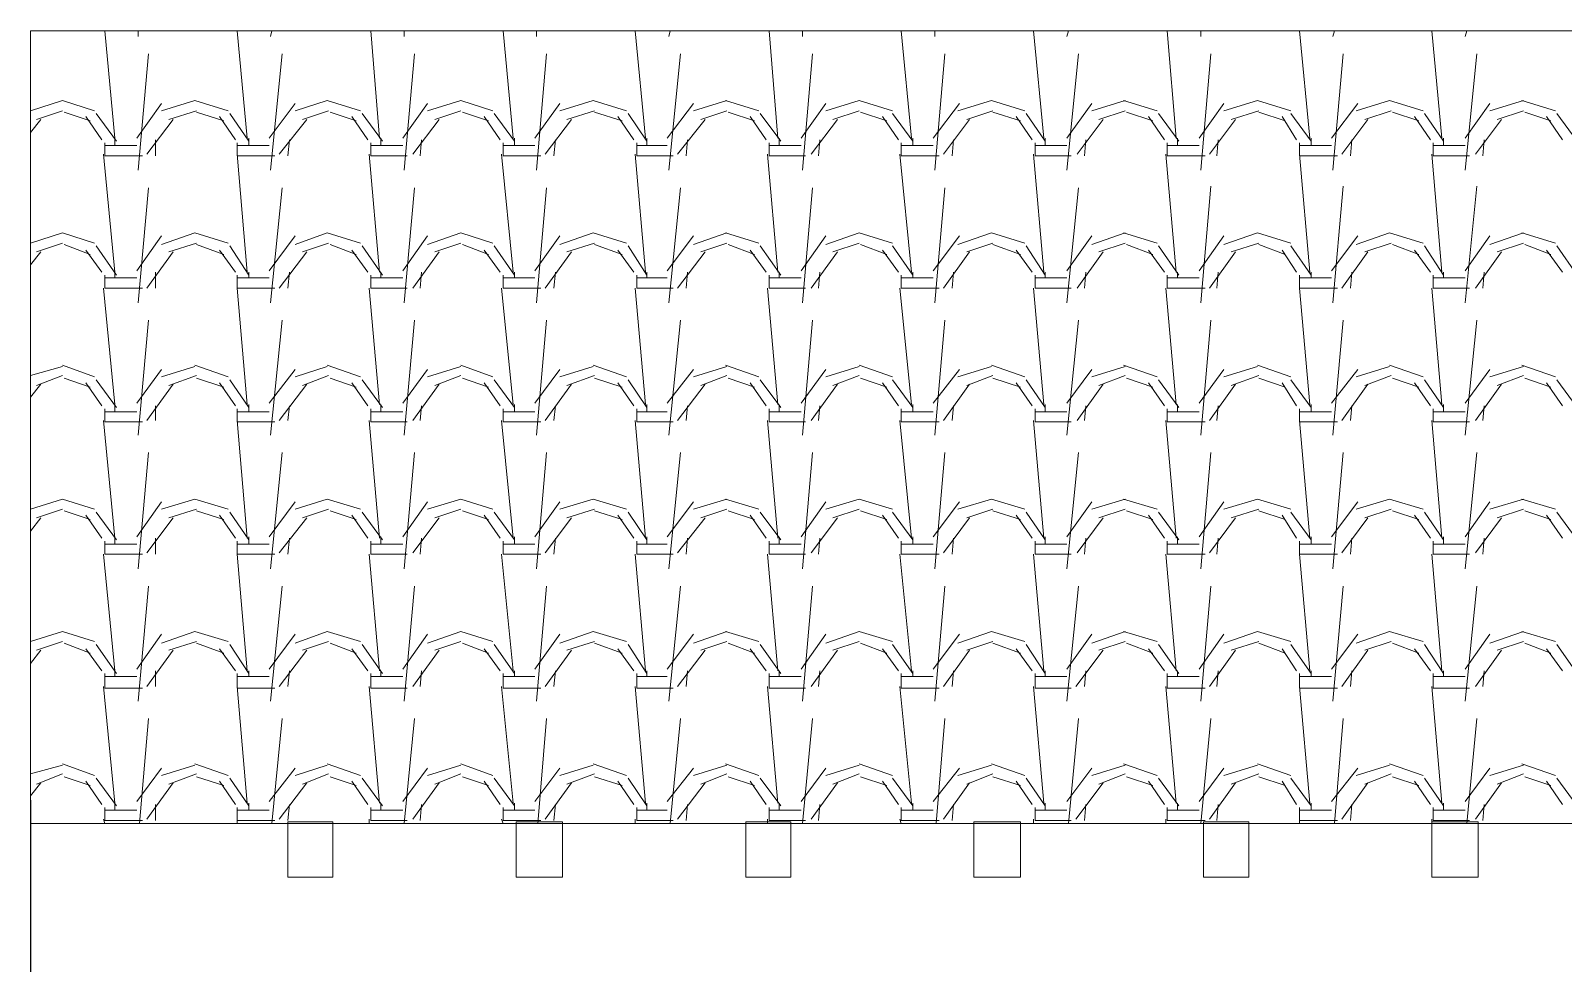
# Model space of a CAD drawing. Header units: millimetres. Extents: x -112072 to -91620, y -6955 to -1948.
# Drawn here: x -111560 to -107731, y -4276 to -1948 of the extents above; entities that cross this region are included whole.
import ezdxf

# ---------------------------------------------------------------- set-up
doc = ezdxf.new("R2010")
doc.units = ezdxf.units.MM
doc.layers.add('A-ALV-___-___-EXI', color=250, linetype='Continuous', lineweight=25)
doc.layers.add('A-COB-___-___-EXI', color=250, linetype='Continuous', lineweight=25)

msp = doc.modelspace()

# ---------------------------------------------------------------- linework, layer by layer
at = {"layer": 'A-ALV-___-___-EXI', "color": 18, "lineweight": 25}
msp.add_line((-111560, -3869), (-111560, -6682.9), dxfattribs=at)
at = {"layer": 'A-COB-___-___-EXI', "color": 9, "lineweight": 15}
for p, q in [((-111291.3, -1962.8), (-111291.3, -1948.3)), ((-111019, -2217), (-111044.4, -1948.3)), ((-110960.9, -1962.8), (-110957.3, -1948.3)), ((-110688.6, -2217), (-110710.4, -1948.3)), ((-110626.8, -1962.8), (-110626.8, -1948.3)), ((-110354.5, -2217), (-110379.9, -1948.3)), ((-110296.4, -1962.8), (-110296.4, -1948.3)), ((-110024.1, -2217), (-110049.5, -1948.3)), ((-109966, -1962.8), (-109962.4, -1948.3)), ((-109693.7, -2217), (-109715.5, -1948.3)), ((-109632, -1962.8), (-109632, -1948.3)), ((-109359.7, -2217), (-109385.1, -1948.3)), ((-109301.6, -1962.8), (-109301.6, -1948.3)), ((-109029.3, -2217), (-109054.7, -1948.3)), ((-108971.2, -1962.8), (-108967.5, -1948.3)), ((-108698.8, -2217), (-108720.6, -1948.3)), ((-108637.1, -1962.8), (-108637.1, -1948.3)), ((-108364.8, -2217), (-108390.2, -1948.3)), ((-108306.7, -1962.8), (-108303.1, -1948.3)), ((-108034.4, -2217), (-108059.8, -1948.3)), ((-107976.3, -1962.8), (-107972.7, -1948.3)), ((-111291.3, -2296.9), (-111265.9, -2006.4)), ((-110960.9, -2296.9), (-110931.8, -2006.4)), ((-110626.8, -2296.9), (-110601.4, -2006.4)), ((-110296.4, -2296.9), (-110271, -2006.4)), ((-109966, -2296.9), (-109937, -2006.4)), ((-109632, -2296.9), (-109606.6, -2006.4)), ((-109301.6, -2296.9), (-109276.2, -2006.4)), ((-108971.2, -2296.9), (-108942.1, -2006.4)), ((-108637.1, -2296.9), (-108611.7, -2006.4)), ((-108306.7, -2296.9), (-108281.3, -2006.4)), ((-107976.3, -2296.9), (-107947.3, -2006.4)), ((-111233.2, -2129.8), (-111294.9, -2217)), ((-110899.2, -2129.8), (-110964.5, -2217)), ((-110568.7, -2129.8), (-110630.5, -2217)), ((-110238.3, -2129.8), (-110300.1, -2217)), ((-109904.3, -2129.8), (-109969.7, -2217)), ((-109820.8, -2122.6), (-109904.3, -2148)), ((-109740.9, -2148), (-109824.4, -2122.6)), ((-109573.9, -2129.8), (-109635.6, -2217)), ((-109239.9, -2129.8), (-109305.2, -2217)), ((-108909.4, -2129.8), (-108971.2, -2217)), ((-108825.9, -2122.6), (-108909.4, -2148)), ((-108746.1, -2148), (-108829.6, -2122.6)), ((-108579, -2129.8), (-108640.8, -2217)), ((-108245, -2129.8), (-108310.3, -2217)), ((-107914.6, -2129.8), (-107976.3, -2217)), ((-107831.1, -2122.6), (-107914.6, -2148)), ((-107751.2, -2148), (-107834.7, -2122.6)), ((-111534.6, -2169.8), (-111560, -2202.4)), ((-111480.1, -2148), (-111545.5, -2169.8)), ((-111411.1, -2173.4), (-111476.5, -2151.6)), ((-111382.1, -2220.6), (-111422, -2162.5)), ((-111345.8, -2224.2), (-111396.6, -2155.2)), ((-111204.2, -2169.8), (-111269.5, -2256.9)), ((-111146.1, -2148), (-111215, -2169.8)), ((-111077.1, -2173.4), (-111146.1, -2151.6)), ((-111048, -2220.6), (-111088, -2162.5)), ((-111015.3, -2224.2), (-111062.5, -2155.2)), ((-110870.1, -2169.8), (-110939.1, -2256.9)), ((-110815.6, -2148), (-110881, -2169.8)), ((-110746.7, -2173.4), (-110812, -2151.6)), ((-110717.6, -2220.6), (-110757.6, -2162.5)), ((-110681.3, -2224.2), (-110732.1, -2155.2)), ((-110539.7, -2169.8), (-110605.1, -2256.9)), ((-110485.2, -2148), (-110550.6, -2169.8)), ((-110416.3, -2173.4), (-110481.6, -2151.6)), ((-110387.2, -2220.6), (-110427.1, -2162.5)), ((-110350.9, -2224.2), (-110401.7, -2155.2)), ((-110209.3, -2169.8), (-110274.6, -2256.9)), ((-110151.2, -2148), (-110220.2, -2169.8)), ((-110082.2, -2173.4), (-110151.2, -2151.6)), ((-110053.2, -2220.6), (-110093.1, -2162.5)), ((-110020.5, -2224.2), (-110067.7, -2155.2)), ((-109875.3, -2169.8), (-109944.2, -2256.9)), ((-109820.8, -2148), (-109886.1, -2169.8)), ((-109751.8, -2173.4), (-109817.2, -2151.6)), ((-109722.8, -2220.6), (-109762.7, -2162.5)), ((-109686.4, -2224.2), (-109737.3, -2155.2)), ((-109544.8, -2169.8), (-109610.2, -2256.9)), ((-109490.4, -2148), (-109555.7, -2169.8)), ((-109421.4, -2173.4), (-109486.7, -2151.6)), ((-109392.3, -2220.6), (-109432.3, -2162.5)), ((-109356, -2224.2), (-109406.9, -2155.2)), ((-109214.4, -2169.8), (-109279.8, -2256.9)), ((-109156.3, -2148), (-109221.7, -2169.8)), ((-109087.4, -2173.4), (-109156.3, -2151.6)), ((-109058.3, -2220.6), (-109098.2, -2162.5)), ((-109025.6, -2224.2), (-109072.8, -2155.2)), ((-108880.4, -2169.8), (-108945.7, -2256.9)), ((-108825.9, -2148), (-108891.3, -2169.8)), ((-108756.9, -2173.4), (-108822.3, -2151.6)), ((-108727.9, -2220.6), (-108767.8, -2162.5)), ((-108691.6, -2224.2), (-108742.4, -2155.2)), ((-108550, -2169.8), (-108615.3, -2256.9)), ((-108491.9, -2148), (-108560.9, -2169.8)), ((-108426.5, -2173.4), (-108491.9, -2151.6)), ((-108397.5, -2220.6), (-108433.8, -2162.5)), ((-108361.2, -2224.2), (-108412, -2155.2)), ((-108219.6, -2169.8), (-108284.9, -2256.9)), ((-108161.5, -2148), (-108226.8, -2169.8)), ((-108092.5, -2173.4), (-108157.8, -2151.6)), ((-108063.4, -2220.6), (-108103.4, -2162.5)), ((-108030.8, -2224.2), (-108078, -2155.2)), ((-107885.5, -2169.8), (-107950.9, -2256.9)), ((-107831.1, -2148), (-107896.4, -2169.8)), ((-107762.1, -2173.4), (-107827.4, -2151.6)), ((-107733, -2220.6), (-107773, -2162.5)), ((-107696.7, -2224.2), (-107747.6, -2155.2)), ((-111247.7, -2260.5), (-111247.7, -2220.6)), ((-110917.3, -2260.5), (-110913.7, -2220.6)), ((-110586.9, -2260.5), (-110583.3, -2220.6)), ((-110252.9, -2260.5), (-110249.2, -2220.6)), ((-109922.5, -2260.5), (-109918.8, -2220.6)), ((-109592, -2260.5), (-109588.4, -2220.6)), ((-109258, -2260.5), (-109254.4, -2220.6)), ((-108927.6, -2260.5), (-108924, -2220.6)), ((-108597.2, -2260.5), (-108593.6, -2220.6)), ((-108263.1, -2260.5), (-108259.5, -2220.6)), ((-107932.7, -2260.5), (-107929.1, -2220.6)), ((-111349.4, -2235.1), (-111294.9, -2235.1)), ((-111019, -2551), (-111044.4, -2256.9)), ((-111015.3, -2235.1), (-110964.5, -2235.1)), ((-110688.6, -2551), (-110714, -2256.9)), ((-110684.9, -2235.1), (-110630.5, -2235.1)), ((-110354.5, -2551), (-110383.6, -2256.9)), ((-110350.9, -2235.1), (-110300.1, -2235.1)), ((-110024.1, -2551), (-110049.5, -2256.9)), ((-110020.5, -2235.1), (-109969.7, -2235.1)), ((-109693.7, -2551), (-109719.1, -2256.9)), ((-109690.1, -2235.1), (-109635.6, -2235.1)), ((-109359.7, -2551), (-109388.7, -2256.9)), ((-109356, -2235.1), (-109305.2, -2235.1)), ((-109029.3, -2551), (-109054.7, -2256.9)), ((-109025.6, -2235.1), (-108971.2, -2235.1)), ((-108698.8, -2551), (-108724.3, -2256.9)), ((-108695.2, -2235.1), (-108640.8, -2235.1)), ((-108364.8, -2551), (-108390.2, -2256.9)), ((-108361.2, -2235.1), (-108310.3, -2235.1)), ((-108034.4, -2551), (-108059.8, -2256.9)), ((-108030.8, -2235.1), (-107976.3, -2235.1)), ((-111291.3, -2627.3), (-111265.9, -2340.4)), ((-110960.9, -2627.3), (-110931.8, -2340.4)), ((-110626.8, -2627.3), (-110601.4, -2340.4)), ((-110296.4, -2627.3), (-110271, -2340.4)), ((-109966, -2627.3), (-109937, -2340.4)), ((-109632, -2627.3), (-109606.6, -2340.4)), ((-109301.6, -2627.3), (-109276.2, -2340.4)), ((-108971.2, -2627.3), (-108942.1, -2340.4)), ((-108637.1, -2627.3), (-108611.7, -2336.8)), ((-108306.7, -2627.3), (-108281.3, -2336.8)), ((-107976.3, -2627.3), (-107947.3, -2336.8)), ((-111480.1, -2478.4), (-111545.5, -2500.2)), ((-111411.1, -2507.4), (-111476.5, -2482)), ((-111345.8, -2558.3), (-111396.6, -2485.7)), ((-111233.2, -2460.2), (-111294.9, -2547.4)), ((-111146.1, -2478.4), (-111215, -2500.2)), ((-111077.1, -2507.4), (-111146.1, -2482)), ((-111015.3, -2558.3), (-111062.5, -2485.7)), ((-110899.2, -2460.2), (-110964.5, -2547.4)), ((-110815.6, -2478.4), (-110881, -2500.2)), ((-110746.7, -2507.4), (-110812, -2482)), ((-110681.3, -2558.3), (-110732.1, -2485.7)), ((-110568.7, -2460.2), (-110630.5, -2547.4)), ((-110485.2, -2478.4), (-110550.6, -2500.2)), ((-110416.3, -2507.4), (-110481.6, -2482)), ((-110350.9, -2558.3), (-110401.7, -2485.7)), ((-110238.3, -2460.2), (-110300.1, -2547.4)), ((-110151.2, -2478.4), (-110220.2, -2500.2)), ((-110082.2, -2507.4), (-110151.2, -2482)), ((-110020.5, -2558.3), (-110067.7, -2485.7)), ((-109904.3, -2460.2), (-109969.7, -2547.4)), ((-109820.8, -2453), (-109904.3, -2482)), ((-109820.8, -2478.4), (-109886.1, -2500.2)), ((-109740.9, -2478.4), (-109824.4, -2453)), ((-109751.8, -2507.4), (-109817.2, -2482)), ((-109686.4, -2558.3), (-109737.3, -2485.7)), ((-109573.9, -2460.2), (-109635.6, -2547.4)), ((-109490.4, -2478.4), (-109555.7, -2500.2)), ((-109421.4, -2507.4), (-109486.7, -2482)), ((-109356, -2558.3), (-109406.9, -2485.7)), ((-109239.9, -2460.2), (-109305.2, -2547.4)), ((-109156.3, -2478.4), (-109221.7, -2500.2)), ((-109087.4, -2507.4), (-109156.3, -2482)), ((-109025.6, -2558.3), (-109072.8, -2485.7)), ((-108909.4, -2460.2), (-108971.2, -2547.4)), ((-108825.9, -2453), (-108909.4, -2482)), ((-108825.9, -2478.4), (-108891.3, -2500.2)), ((-108746.1, -2478.4), (-108829.6, -2453)), ((-108756.9, -2507.4), (-108822.3, -2482)), ((-108691.6, -2558.3), (-108742.4, -2485.7)), ((-108579, -2460.2), (-108640.8, -2547.4)), ((-108491.9, -2478.4), (-108560.9, -2500.2)), ((-108426.5, -2507.4), (-108491.9, -2482)), ((-108361.2, -2558.3), (-108412, -2485.7)), ((-108245, -2460.2), (-108310.3, -2547.4)), ((-108161.5, -2478.4), (-108226.8, -2500.2)), ((-108092.5, -2507.4), (-108157.8, -2482)), ((-108030.8, -2558.3), (-108078, -2485.7)), ((-107914.6, -2460.2), (-107976.3, -2547.4)), ((-107831.1, -2453), (-107914.6, -2482)), ((-107831.1, -2478.4), (-107896.4, -2500.2)), ((-107751.2, -2478.4), (-107834.7, -2453)), ((-107762.1, -2507.4), (-107827.4, -2482)), ((-107696.7, -2558.3), (-107747.6, -2485.7)), ((-111534.6, -2500.2), (-111560, -2532.9)), ((-111382.1, -2551), (-111422, -2496.5)), ((-111204.2, -2500.2), (-111269.5, -2591)), ((-111048, -2551), (-111088, -2496.5)), ((-110870.1, -2500.2), (-110939.1, -2591)), ((-110717.6, -2551), (-110757.6, -2496.5)), ((-110539.7, -2500.2), (-110605.1, -2591)), ((-110387.2, -2551), (-110427.1, -2496.5)), ((-110209.3, -2500.2), (-110274.6, -2591)), ((-110053.2, -2551), (-110093.1, -2496.5)), ((-109875.3, -2500.2), (-109944.2, -2591)), ((-109722.8, -2551), (-109762.7, -2496.5)), ((-109544.8, -2500.2), (-109610.2, -2591)), ((-109392.3, -2551), (-109432.3, -2496.5)), ((-109214.4, -2500.2), (-109279.8, -2591)), ((-109058.3, -2551), (-109098.2, -2496.5)), ((-108880.4, -2500.2), (-108945.7, -2591)), ((-108727.9, -2551), (-108767.8, -2496.5)), ((-108550, -2500.2), (-108615.3, -2591)), ((-108397.5, -2551), (-108433.8, -2496.5)), ((-108219.6, -2500.2), (-108284.9, -2591)), ((-108063.4, -2551), (-108103.4, -2496.5)), ((-107885.5, -2500.2), (-107950.9, -2591)), ((-107733, -2551), (-107773, -2496.5)), ((-111247.7, -2591), (-111247.7, -2551)), ((-110917.3, -2591), (-110913.7, -2551)), ((-110586.9, -2591), (-110583.3, -2551)), ((-110252.9, -2591), (-110249.2, -2551)), ((-109922.5, -2591), (-109918.8, -2551)), ((-109592, -2591), (-109588.4, -2551)), ((-109258, -2591), (-109254.4, -2551)), ((-108927.6, -2591), (-108924, -2551)), ((-108597.2, -2591), (-108593.6, -2551)), ((-108263.1, -2591), (-108259.5, -2551)), ((-107932.7, -2591), (-107929.1, -2551)), ((-111349.4, -2565.5), (-111294.9, -2565.5)), ((-111019, -2881.4), (-111044.4, -2591)), ((-111015.3, -2565.5), (-110964.5, -2565.5)), ((-110688.6, -2881.4), (-110714, -2591)), ((-110684.9, -2565.5), (-110630.5, -2565.5)), ((-110354.5, -2881.4), (-110383.6, -2591)), ((-110350.9, -2565.5), (-110300.1, -2565.5)), ((-110024.1, -2881.4), (-110049.5, -2591)), ((-110020.5, -2565.5), (-109969.7, -2565.5)), ((-109693.7, -2881.4), (-109719.1, -2591)), ((-109690.1, -2565.5), (-109635.6, -2565.5)), ((-109359.7, -2881.4), (-109388.7, -2591)), ((-109356, -2565.5), (-109305.2, -2565.5)), ((-109029.3, -2881.4), (-109054.7, -2591)), ((-109025.6, -2565.5), (-108971.2, -2565.5)), ((-108698.8, -2881.4), (-108724.3, -2591)), ((-108695.2, -2565.5), (-108640.8, -2565.5)), ((-108364.8, -2881.4), (-108390.2, -2591)), ((-108361.2, -2565.5), (-108310.3, -2565.5)), ((-108034.4, -2881.4), (-108059.8, -2591)), ((-108030.8, -2565.5), (-107976.3, -2565.5)), ((-111291.3, -2957.7), (-111265.9, -2670.8)), ((-110960.9, -2957.7), (-110931.8, -2670.8)), ((-110626.8, -2957.7), (-110601.4, -2670.8)), ((-110296.4, -2957.7), (-110271, -2670.8)), ((-109966, -2957.7), (-109937, -2670.8)), ((-109632, -2957.7), (-109606.6, -2670.8)), ((-109301.6, -2957.7), (-109276.2, -2670.8)), ((-108971.2, -2957.7), (-108942.1, -2670.8)), ((-108637.1, -2957.7), (-108611.7, -2670.8)), ((-108306.7, -2957.7), (-108281.3, -2670.8)), ((-107976.3, -2957.7), (-107947.3, -2670.8)), ((-111480.1, -2787), (-111560, -2808.8)), ((-111400.2, -2812.4), (-111480.1, -2783.4)), ((-111233.2, -2794.3), (-111294.9, -2877.8)), ((-111149.7, -2787), (-111233.2, -2812.4)), ((-111066.2, -2812.4), (-111149.7, -2783.4)), ((-110899.2, -2794.3), (-110964.5, -2877.8)), ((-110819.3, -2787), (-110899.2, -2812.4)), ((-110735.8, -2812.4), (-110819.3, -2783.4)), ((-110568.7, -2794.3), (-110630.5, -2877.8)), ((-110485.2, -2787), (-110568.7, -2812.4)), ((-110405.4, -2812.4), (-110485.2, -2783.4)), ((-110238.3, -2794.3), (-110300.1, -2877.8)), ((-110154.8, -2787), (-110238.3, -2812.4)), ((-110071.3, -2812.4), (-110154.8, -2783.4)), ((-109904.3, -2794.3), (-109969.7, -2877.8)), ((-109820.8, -2787), (-109904.3, -2812.4)), ((-109740.9, -2812.4), (-109824.4, -2783.4)), ((-109573.9, -2794.3), (-109635.6, -2877.8)), ((-109490.4, -2787), (-109573.9, -2812.4)), ((-109406.9, -2812.4), (-109490.4, -2783.4)), ((-109239.9, -2794.3), (-109305.2, -2877.8)), ((-109160, -2787), (-109243.5, -2812.4)), ((-109076.5, -2812.4), (-109160, -2783.4)), ((-108909.4, -2794.3), (-108971.2, -2877.8)), ((-108825.9, -2787), (-108909.4, -2812.4)), ((-108746.1, -2812.4), (-108829.6, -2783.4)), ((-108579, -2794.3), (-108640.8, -2877.8)), ((-108495.5, -2787), (-108579, -2812.4)), ((-108412, -2812.4), (-108495.5, -2783.4)), ((-108245, -2794.3), (-108310.3, -2877.8)), ((-108165.1, -2787), (-108248.6, -2812.4)), ((-108081.6, -2812.4), (-108165.1, -2783.4)), ((-107914.6, -2794.3), (-107976.3, -2877.8)), ((-107831.1, -2787), (-107914.6, -2812.4)), ((-107751.2, -2812.4), (-107834.7, -2783.4)), ((-111534.6, -2830.6), (-111560, -2863.3)), ((-111480.1, -2808.8), (-111545.5, -2834.2)), ((-111411.1, -2837.9), (-111476.5, -2816.1)), ((-111382.1, -2885.1), (-111422, -2827)), ((-111345.8, -2888.7), (-111396.6, -2819.7)), ((-111204.2, -2830.6), (-111269.5, -2921.4)), ((-111146.1, -2808.8), (-111215, -2834.2)), ((-111077.1, -2837.9), (-111146.1, -2816.1)), ((-111048, -2885.1), (-111088, -2827)), ((-111015.3, -2888.7), (-111062.5, -2819.7)), ((-110870.1, -2830.6), (-110939.1, -2921.4)), ((-110815.6, -2808.8), (-110881, -2834.2)), ((-110746.7, -2837.9), (-110812, -2816.1)), ((-110717.6, -2885.1), (-110757.6, -2827)), ((-110681.3, -2888.7), (-110732.1, -2819.7)), ((-110539.7, -2830.6), (-110605.1, -2921.4)), ((-110485.2, -2808.8), (-110550.6, -2834.2)), ((-110416.3, -2837.9), (-110481.6, -2816.1)), ((-110387.2, -2885.1), (-110427.1, -2827)), ((-110350.9, -2888.7), (-110401.7, -2819.7)), ((-110209.3, -2830.6), (-110274.6, -2921.4)), ((-110151.2, -2808.8), (-110220.2, -2834.2)), ((-110082.2, -2837.9), (-110151.2, -2816.1)), ((-110053.2, -2885.1), (-110093.1, -2827)), ((-110020.5, -2888.7), (-110067.7, -2819.7)), ((-109875.3, -2830.6), (-109944.2, -2921.4)), ((-109820.8, -2808.8), (-109886.1, -2834.2)), ((-109751.8, -2837.9), (-109817.2, -2816.1)), ((-109722.8, -2885.1), (-109762.7, -2827)), ((-109686.4, -2888.7), (-109737.3, -2819.7)), ((-109544.8, -2830.6), (-109610.2, -2921.4)), ((-109490.4, -2808.8), (-109555.7, -2834.2)), ((-109421.4, -2837.9), (-109486.7, -2816.1)), ((-109392.3, -2885.1), (-109432.3, -2827)), ((-109356, -2888.7), (-109406.9, -2819.7)), ((-109214.4, -2830.6), (-109279.8, -2921.4)), ((-109156.3, -2808.8), (-109221.7, -2834.2)), ((-109087.4, -2837.9), (-109156.3, -2816.1)), ((-109058.3, -2885.1), (-109098.2, -2827)), ((-109025.6, -2888.7), (-109072.8, -2819.7)), ((-108880.4, -2830.6), (-108945.7, -2921.4)), ((-108825.9, -2808.8), (-108891.3, -2834.2)), ((-108756.9, -2837.9), (-108822.3, -2816.1)), ((-108727.9, -2885.1), (-108767.8, -2827)), ((-108691.6, -2888.7), (-108742.4, -2819.7)), ((-108550, -2830.6), (-108615.3, -2921.4)), ((-108491.9, -2808.8), (-108560.9, -2834.2)), ((-108426.5, -2837.9), (-108491.9, -2816.1)), ((-108397.5, -2885.1), (-108433.8, -2827)), ((-108361.2, -2888.7), (-108412, -2819.7)), ((-108219.6, -2830.6), (-108284.9, -2921.4)), ((-108161.5, -2808.8), (-108226.8, -2834.2)), ((-108092.5, -2837.9), (-108157.8, -2816.1)), ((-108063.4, -2885.1), (-108103.4, -2827)), ((-108030.8, -2888.7), (-108078, -2819.7)), ((-107885.5, -2830.6), (-107950.9, -2921.4)), ((-107831.1, -2808.8), (-107896.4, -2834.2)), ((-107762.1, -2837.9), (-107827.4, -2816.1)), ((-107733, -2885.1), (-107773, -2827)), ((-107696.7, -2888.7), (-107747.6, -2819.7)), ((-111349.4, -2899.6), (-111294.9, -2899.6)), ((-111247.7, -2921.4), (-111247.7, -2885.1)), ((-111015.3, -2899.6), (-110964.5, -2899.6)), ((-110917.3, -2921.4), (-110913.7, -2885.1)), ((-110684.9, -2899.6), (-110630.5, -2899.6)), ((-110586.9, -2921.4), (-110583.3, -2885.1)), ((-110350.9, -2899.6), (-110300.1, -2899.6)), ((-110252.9, -2921.4), (-110249.2, -2885.1)), ((-110020.5, -2899.6), (-109969.7, -2899.6)), ((-109922.5, -2921.4), (-109918.8, -2885.1)), ((-109690.1, -2899.6), (-109635.6, -2899.6)), ((-109592, -2921.4), (-109588.4, -2885.1)), ((-109356, -2899.6), (-109305.2, -2899.6)), ((-109258, -2921.4), (-109254.4, -2885.1)), ((-109025.6, -2899.6), (-108971.2, -2899.6)), ((-108927.6, -2921.4), (-108924, -2885.1)), ((-108695.2, -2899.6), (-108640.8, -2899.6)), ((-108597.2, -2921.4), (-108593.6, -2885.1)), ((-108361.2, -2899.6), (-108310.3, -2899.6)), ((-108263.1, -2921.4), (-108259.5, -2885.1)), ((-108030.8, -2899.6), (-107976.3, -2899.6)), ((-107932.7, -2921.4), (-107929.1, -2885.1)), ((-111349.4, -3215.5), (-111378.4, -2921.4)), ((-111019, -3215.5), (-111044.4, -2921.4)), ((-110688.6, -3215.5), (-110714, -2921.4)), ((-110354.5, -3215.5), (-110383.6, -2921.4)), ((-110024.1, -3215.5), (-110049.5, -2921.4)), ((-109693.7, -3215.5), (-109719.1, -2921.4)), ((-109359.7, -3215.5), (-109388.7, -2921.4)), ((-109029.3, -3215.5), (-109054.7, -2921.4)), ((-108698.8, -3215.5), (-108724.3, -2921.4)), ((-108364.8, -3215.5), (-108390.2, -2921.4)), ((-108034.4, -3215.5), (-108059.8, -2921.4)), ((-111291.3, -3291.7), (-111265.9, -3001.2)), ((-110960.9, -3291.7), (-110931.8, -3001.2)), ((-110626.8, -3291.7), (-110601.4, -3001.2)), ((-110296.4, -3291.7), (-110271, -3001.2)), ((-109966, -3291.7), (-109937, -3001.2)), ((-109632, -3291.7), (-109606.6, -3001.2)), ((-109301.6, -3291.7), (-109276.2, -3001.2)), ((-108971.2, -3291.7), (-108942.1, -3001.2)), ((-108637.1, -3291.7), (-108611.7, -3001.2)), ((-108306.7, -3291.7), (-108281.3, -3001.2)), ((-107976.3, -3291.7), (-107947.3, -3001.2)), ((-111233.2, -3124.7), (-111294.9, -3211.8)), ((-110899.2, -3124.7), (-110964.5, -3211.8)), ((-110568.7, -3124.7), (-110630.5, -3211.8)), ((-110238.3, -3124.7), (-110300.1, -3211.8)), ((-109904.3, -3124.7), (-109969.7, -3211.8)), ((-109820.8, -3117.4), (-109904.3, -3142.8)), ((-109740.9, -3142.8), (-109824.4, -3117.4)), ((-109573.9, -3124.7), (-109635.6, -3211.8)), ((-109239.9, -3124.7), (-109305.2, -3211.8)), ((-108909.4, -3124.7), (-108971.2, -3211.8)), ((-108825.9, -3117.4), (-108909.4, -3142.8)), ((-108746.1, -3142.8), (-108829.6, -3117.4)), ((-108579, -3124.7), (-108640.8, -3211.8)), ((-108245, -3124.7), (-108310.3, -3211.8)), ((-107914.6, -3124.7), (-107976.3, -3211.8)), ((-107831.1, -3117.4), (-107914.6, -3142.8)), ((-107751.2, -3142.8), (-107834.7, -3117.4)), ((-111534.6, -3164.6), (-111560, -3197.3)), ((-111480.1, -3142.8), (-111545.5, -3164.6)), ((-111411.1, -3168.3), (-111476.5, -3146.5)), ((-111382.1, -3215.5), (-111422, -3157.4)), ((-111345.8, -3219.1), (-111396.6, -3150.1)), ((-111204.2, -3164.6), (-111269.5, -3251.8)), ((-111146.1, -3142.8), (-111215, -3164.6)), ((-111077.1, -3168.3), (-111146.1, -3146.5)), ((-111048, -3215.5), (-111088, -3157.4)), ((-111015.3, -3219.1), (-111062.5, -3150.1)), ((-110870.1, -3164.6), (-110939.1, -3251.8)), ((-110815.6, -3142.8), (-110881, -3164.6)), ((-110746.7, -3168.3), (-110812, -3146.5)), ((-110717.6, -3215.5), (-110757.6, -3157.4)), ((-110681.3, -3219.1), (-110732.1, -3150.1)), ((-110539.7, -3164.6), (-110605.1, -3251.8)), ((-110485.2, -3142.8), (-110550.6, -3164.6)), ((-110416.3, -3168.3), (-110481.6, -3146.5)), ((-110387.2, -3215.5), (-110427.1, -3157.4)), ((-110350.9, -3219.1), (-110401.7, -3150.1)), ((-110209.3, -3164.6), (-110274.6, -3251.8)), ((-110151.2, -3142.8), (-110220.2, -3164.6)), ((-110082.2, -3168.3), (-110151.2, -3146.5)), ((-110053.2, -3215.5), (-110093.1, -3157.4)), ((-110020.5, -3219.1), (-110067.7, -3150.1)), ((-109875.3, -3164.6), (-109944.2, -3251.8)), ((-109820.8, -3142.8), (-109886.1, -3164.6)), ((-109751.8, -3168.3), (-109817.2, -3146.5)), ((-109722.8, -3215.5), (-109762.7, -3157.4)), ((-109686.4, -3219.1), (-109737.3, -3150.1)), ((-109544.8, -3164.6), (-109610.2, -3251.8)), ((-109490.4, -3142.8), (-109555.7, -3164.6)), ((-109421.4, -3168.3), (-109486.7, -3146.5)), ((-109392.3, -3215.5), (-109432.3, -3157.4)), ((-109356, -3219.1), (-109406.9, -3150.1)), ((-109214.4, -3164.6), (-109279.8, -3251.8)), ((-109156.3, -3142.8), (-109221.7, -3164.6)), ((-109087.4, -3168.3), (-109156.3, -3146.5)), ((-109058.3, -3215.5), (-109098.2, -3157.4)), ((-109025.6, -3219.1), (-109072.8, -3150.1)), ((-108880.4, -3164.6), (-108945.7, -3251.8)), ((-108825.9, -3142.8), (-108891.3, -3164.6)), ((-108756.9, -3168.3), (-108822.3, -3146.5)), ((-108727.9, -3215.5), (-108767.8, -3157.4)), ((-108691.6, -3219.1), (-108742.4, -3150.1)), ((-108550, -3164.6), (-108615.3, -3251.8)), ((-108491.9, -3142.8), (-108560.9, -3164.6)), ((-108426.5, -3168.3), (-108491.9, -3146.5)), ((-108397.5, -3215.5), (-108433.8, -3157.4)), ((-108361.2, -3219.1), (-108412, -3150.1)), ((-108219.6, -3164.6), (-108284.9, -3251.8)), ((-108161.5, -3142.8), (-108226.8, -3164.6)), ((-108092.5, -3168.3), (-108157.8, -3146.5)), ((-108063.4, -3215.5), (-108103.4, -3157.4)), ((-108030.8, -3219.1), (-108078, -3150.1)), ((-107885.5, -3164.6), (-107950.9, -3251.8)), ((-107831.1, -3142.8), (-107896.4, -3164.6)), ((-107762.1, -3168.3), (-107827.4, -3146.5)), ((-107733, -3215.5), (-107773, -3157.4)), ((-107696.7, -3219.1), (-107747.6, -3150.1)), ((-111247.7, -3255.4), (-111247.7, -3215.5)), ((-110917.3, -3255.4), (-110913.7, -3215.5)), ((-110586.9, -3255.4), (-110583.3, -3215.5)), ((-110252.9, -3255.4), (-110249.2, -3215.5)), ((-109922.5, -3255.4), (-109918.8, -3215.5)), ((-109592, -3255.4), (-109588.4, -3215.5)), ((-109258, -3255.4), (-109254.4, -3215.5)), ((-108927.6, -3255.4), (-108924, -3215.5)), ((-108597.2, -3255.4), (-108593.6, -3215.5)), ((-108263.1, -3255.4), (-108259.5, -3215.5)), ((-107932.7, -3255.4), (-107929.1, -3215.5)), ((-111349.4, -3230), (-111294.9, -3230)), ((-111015.3, -3230), (-110964.5, -3230)), ((-110684.9, -3230), (-110630.5, -3230)), ((-110350.9, -3230), (-110300.1, -3230)), ((-110020.5, -3230), (-109969.7, -3230)), ((-109690.1, -3230), (-109635.6, -3230)), ((-109356, -3230), (-109305.2, -3230)), ((-109025.6, -3230), (-108971.2, -3230)), ((-108695.2, -3230), (-108640.8, -3230)), ((-108361.2, -3230), (-108310.3, -3230)), ((-108030.8, -3230), (-107976.3, -3230)), ((-111019, -3545.9), (-111044.4, -3255.4)), ((-110688.6, -3545.9), (-110714, -3255.4)), ((-110354.5, -3545.9), (-110383.6, -3255.4)), ((-110024.1, -3545.9), (-110049.5, -3255.4)), ((-109693.7, -3545.9), (-109719.1, -3255.4)), ((-109359.7, -3545.9), (-109388.7, -3255.4)), ((-109029.3, -3545.9), (-109054.7, -3255.4)), ((-108698.8, -3545.9), (-108724.3, -3255.4)), ((-108364.8, -3545.9), (-108390.2, -3255.4)), ((-108034.4, -3545.9), (-108059.8, -3255.4)), ((-111291.3, -3622.1), (-111265.9, -3335.3)), ((-110960.9, -3622.1), (-110931.8, -3335.3)), ((-110626.8, -3622.1), (-110601.4, -3335.3)), ((-110296.4, -3622.1), (-110271, -3335.3)), ((-109966, -3622.1), (-109937, -3335.3)), ((-109632, -3622.1), (-109606.6, -3335.3)), ((-109301.6, -3622.1), (-109276.2, -3335.3)), ((-108971.2, -3622.1), (-108942.1, -3335.3)), ((-108637.1, -3622.1), (-108611.7, -3335.3)), ((-108306.7, -3622.1), (-108281.3, -3335.3)), ((-107976.3, -3622.1), (-107947.3, -3335.3)), ((-111480.1, -3473.3), (-111545.5, -3495)), ((-111411.1, -3502.3), (-111476.5, -3476.9)), ((-111345.8, -3553.1), (-111396.6, -3480.5)), ((-111233.2, -3455.1), (-111294.9, -3542.2)), ((-111146.1, -3473.3), (-111215, -3495)), ((-111077.1, -3502.3), (-111146.1, -3476.9)), ((-111015.3, -3553.1), (-111062.5, -3480.5)), ((-110899.2, -3455.1), (-110964.5, -3542.2)), ((-110815.6, -3473.3), (-110881, -3495)), ((-110746.7, -3502.3), (-110812, -3476.9)), ((-110681.3, -3553.1), (-110732.1, -3480.5)), ((-110568.7, -3455.1), (-110630.5, -3542.2)), ((-110485.2, -3473.3), (-110550.6, -3495)), ((-110416.3, -3502.3), (-110481.6, -3476.9)), ((-110350.9, -3553.1), (-110401.7, -3480.5)), ((-110238.3, -3455.1), (-110300.1, -3542.2)), ((-110151.2, -3473.3), (-110220.2, -3495)), ((-110082.2, -3502.3), (-110151.2, -3476.9)), ((-110020.5, -3553.1), (-110067.7, -3480.5)), ((-109904.3, -3455.1), (-109969.7, -3542.2)), ((-109820.8, -3447.8), (-109904.3, -3476.9)), ((-109820.8, -3473.3), (-109886.1, -3495)), ((-109740.9, -3473.3), (-109824.4, -3447.8)), ((-109751.8, -3502.3), (-109817.2, -3476.9)), ((-109686.4, -3553.1), (-109737.3, -3480.5)), ((-109573.9, -3455.1), (-109635.6, -3542.2)), ((-109490.4, -3473.3), (-109555.7, -3495)), ((-109421.4, -3502.3), (-109486.7, -3476.9)), ((-109356, -3553.1), (-109406.9, -3480.5)), ((-109239.9, -3455.1), (-109305.2, -3542.2)), ((-109156.3, -3473.3), (-109221.7, -3495)), ((-109087.4, -3502.3), (-109156.3, -3476.9)), ((-109025.6, -3553.1), (-109072.8, -3480.5)), ((-108909.4, -3455.1), (-108971.2, -3542.2)), ((-108825.9, -3447.8), (-108909.4, -3476.9)), ((-108825.9, -3473.3), (-108891.3, -3495)), ((-108746.1, -3473.3), (-108829.6, -3447.8)), ((-108756.9, -3502.3), (-108822.3, -3476.9)), ((-108691.6, -3553.1), (-108742.4, -3480.5)), ((-108579, -3455.1), (-108640.8, -3542.2)), ((-108491.9, -3473.3), (-108560.9, -3495)), ((-108426.5, -3502.3), (-108491.9, -3476.9)), ((-108361.2, -3553.1), (-108412, -3480.5)), ((-108245, -3455.1), (-108310.3, -3542.2)), ((-108161.5, -3473.3), (-108226.8, -3495)), ((-108092.5, -3502.3), (-108157.8, -3476.9)), ((-108030.8, -3553.1), (-108078, -3480.5)), ((-107914.6, -3455.1), (-107976.3, -3542.2)), ((-107831.1, -3447.8), (-107914.6, -3476.9)), ((-107831.1, -3473.3), (-107896.4, -3495)), ((-107751.2, -3473.3), (-107834.7, -3447.8)), ((-107762.1, -3502.3), (-107827.4, -3476.9)), ((-107696.7, -3553.1), (-107747.6, -3480.5)), ((-111534.6, -3495), (-111560, -3527.7)), ((-111382.1, -3545.9), (-111422, -3491.4)), ((-111204.2, -3495), (-111269.5, -3585.8)), ((-111048, -3545.9), (-111088, -3491.4)), ((-110870.1, -3495), (-110939.1, -3585.8)), ((-110717.6, -3545.9), (-110757.6, -3491.4)), ((-110539.7, -3495), (-110605.1, -3585.8)), ((-110387.2, -3545.9), (-110427.1, -3491.4)), ((-110209.3, -3495), (-110274.6, -3585.8)), ((-110053.2, -3545.9), (-110093.1, -3491.4)), ((-109875.3, -3495), (-109944.2, -3585.8)), ((-109722.8, -3545.9), (-109762.7, -3491.4)), ((-109544.8, -3495), (-109610.2, -3585.8)), ((-109392.3, -3545.9), (-109432.3, -3491.4)), ((-109214.4, -3495), (-109279.8, -3585.8)), ((-109058.3, -3545.9), (-109098.2, -3491.4)), ((-108880.4, -3495), (-108949.4, -3585.8)), ((-108727.9, -3545.9), (-108767.8, -3491.4)), ((-108550, -3495), (-108615.3, -3585.8)), ((-108397.5, -3545.9), (-108433.8, -3491.4)), ((-108219.6, -3495), (-108284.9, -3585.8)), ((-108063.4, -3545.9), (-108103.4, -3491.4)), ((-107885.5, -3495), (-107950.9, -3585.8)), ((-107733, -3545.9), (-107773, -3491.4)), ((-111349.4, -3560.4), (-111294.9, -3560.4)), ((-111247.7, -3585.8), (-111247.7, -3545.9)), ((-111015.3, -3560.4), (-110964.5, -3560.4)), ((-110917.3, -3585.8), (-110913.7, -3545.9)), ((-110684.9, -3560.4), (-110630.5, -3560.4)), ((-110586.9, -3585.8), (-110583.3, -3545.9)), ((-110350.9, -3560.4), (-110300.1, -3560.4)), ((-110252.9, -3585.8), (-110249.2, -3545.9)), ((-110020.5, -3560.4), (-109969.7, -3560.4)), ((-109922.5, -3585.8), (-109918.8, -3545.9)), ((-109690.1, -3560.4), (-109635.6, -3560.4)), ((-109592, -3585.8), (-109588.4, -3545.9)), ((-109356, -3560.4), (-109305.2, -3560.4)), ((-109258, -3585.8), (-109254.4, -3545.9)), ((-109025.6, -3560.4), (-108971.2, -3560.4)), ((-108927.6, -3585.8), (-108924, -3545.9)), ((-108695.2, -3560.4), (-108640.8, -3560.4)), ((-108597.2, -3585.8), (-108593.6, -3545.9)), ((-108361.2, -3560.4), (-108310.3, -3560.4)), ((-108263.1, -3585.8), (-108259.5, -3545.9)), ((-108030.8, -3560.4), (-107976.3, -3560.4)), ((-107932.7, -3585.8), (-107929.1, -3545.9)), ((-111019, -3876.3), (-111044.4, -3585.8)), ((-110688.6, -3876.3), (-110714, -3585.8)), ((-110354.5, -3876.3), (-110383.6, -3585.8)), ((-110024.1, -3876.3), (-110049.5, -3585.8)), ((-109693.7, -3876.3), (-109719.1, -3585.8)), ((-109359.7, -3876.3), (-109388.7, -3585.8)), ((-109029.3, -3876.3), (-109054.7, -3585.8)), ((-108698.8, -3876.3), (-108724.3, -3585.8)), ((-108364.8, -3876.3), (-108390.2, -3585.8)), ((-108034.4, -3876.3), (-108059.8, -3585.8)), ((-111287.7, -3927.1), (-111265.9, -3665.7)), ((-110957.3, -3927.1), (-110931.8, -3665.7)), ((-110626.8, -3927.1), (-110601.4, -3665.7)), ((-110292.8, -3927.1), (-110271, -3665.7)), ((-109962.4, -3927.1), (-109937, -3665.7)), ((-109632, -3927.1), (-109606.6, -3665.7)), ((-109297.9, -3927.1), (-109276.2, -3665.7)), ((-108967.5, -3927.1), (-108942.1, -3665.7)), ((-108637.1, -3927.1), (-108611.7, -3665.7)), ((-108303.1, -3927.1), (-108281.3, -3665.7)), ((-107972.7, -3927.1), (-107947.3, -3665.7)), ((-111480.1, -3781.9), (-111560, -3803.7)), ((-111400.2, -3807.3), (-111480.1, -3778.2)), ((-111233.2, -3789.1), (-111294.9, -3872.7)), ((-111149.7, -3781.9), (-111233.2, -3807.3)), ((-111066.2, -3807.3), (-111149.7, -3778.2)), ((-110899.2, -3789.1), (-110964.5, -3872.7)), ((-110819.3, -3781.9), (-110899.2, -3807.3)), ((-110735.8, -3807.3), (-110819.3, -3778.2)), ((-110568.7, -3789.1), (-110630.5, -3872.7)), ((-110485.2, -3781.9), (-110568.7, -3807.3)), ((-110405.4, -3807.3), (-110485.2, -3778.2)), ((-110238.3, -3789.1), (-110300.1, -3872.7)), ((-110154.8, -3781.9), (-110238.3, -3807.3)), ((-110071.3, -3807.3), (-110154.8, -3778.2)), ((-109904.3, -3789.1), (-109969.7, -3872.7)), ((-109820.8, -3781.9), (-109904.3, -3807.3)), ((-109740.9, -3807.3), (-109824.4, -3778.2)), ((-109573.9, -3789.1), (-109635.6, -3872.7)), ((-109490.4, -3781.9), (-109573.9, -3807.3)), ((-109406.9, -3807.3), (-109490.4, -3778.2)), ((-109239.9, -3789.1), (-109305.2, -3872.7)), ((-109160, -3781.9), (-109243.5, -3807.3)), ((-109076.5, -3807.3), (-109160, -3778.2)), ((-108909.4, -3789.1), (-108971.2, -3872.7)), ((-108825.9, -3781.9), (-108909.4, -3807.3)), ((-108746.1, -3807.3), (-108829.6, -3778.2)), ((-108579, -3789.1), (-108640.8, -3872.7)), ((-108495.5, -3781.9), (-108579, -3807.3)), ((-108412, -3807.3), (-108495.5, -3778.2)), ((-108245, -3789.1), (-108310.3, -3872.7)), ((-108165.1, -3781.9), (-108248.6, -3807.3)), ((-108081.6, -3807.3), (-108165.1, -3778.2)), ((-107914.6, -3789.1), (-107976.3, -3872.7)), ((-107831.1, -3781.9), (-107914.6, -3807.3)), ((-107751.2, -3807.3), (-107834.7, -3778.2)), ((-111534.6, -3825.5), (-111560, -3858.1)), ((-111480.1, -3803.7), (-111545.5, -3829.1)), ((-111411.1, -3832.7), (-111476.5, -3810.9)), ((-111382.1, -3879.9), (-111422, -3821.8)), ((-111345.8, -3883.5), (-111396.6, -3814.6)), ((-111204.2, -3825.5), (-111269.5, -3916.2)), ((-111146.1, -3803.7), (-111215, -3829.1)), ((-111077.1, -3832.7), (-111146.1, -3810.9)), ((-111048, -3879.9), (-111088, -3821.8)), ((-111015.3, -3883.5), (-111062.5, -3814.6)), ((-110870.1, -3825.5), (-110939.1, -3916.2)), ((-110815.6, -3803.7), (-110881, -3829.1)), ((-110746.7, -3832.7), (-110812, -3810.9)), ((-110717.6, -3879.9), (-110757.6, -3821.8)), ((-110681.3, -3883.5), (-110732.1, -3814.6)), ((-110539.7, -3825.5), (-110605.1, -3916.2)), ((-110485.2, -3803.7), (-110550.6, -3829.1)), ((-110416.3, -3832.7), (-110481.6, -3810.9)), ((-110387.2, -3879.9), (-110427.1, -3821.8)), ((-110350.9, -3883.5), (-110401.7, -3814.6)), ((-110209.3, -3825.5), (-110274.6, -3916.2)), ((-110151.2, -3803.7), (-110220.2, -3829.1)), ((-110082.2, -3832.7), (-110151.2, -3810.9)), ((-110053.2, -3879.9), (-110093.1, -3821.8)), ((-110020.5, -3883.5), (-110067.7, -3814.6)), ((-109875.3, -3825.5), (-109944.2, -3916.2)), ((-109820.8, -3803.7), (-109886.1, -3829.1)), ((-109751.8, -3832.7), (-109817.2, -3810.9)), ((-109722.8, -3879.9), (-109762.7, -3821.8)), ((-109686.4, -3883.5), (-109737.3, -3814.6)), ((-109544.8, -3825.5), (-109610.2, -3916.2)), ((-109490.4, -3803.7), (-109555.7, -3829.1)), ((-109421.4, -3832.7), (-109486.7, -3810.9)), ((-109392.3, -3879.9), (-109432.3, -3821.8)), ((-109356, -3883.5), (-109406.9, -3814.6)), ((-109214.4, -3825.5), (-109279.8, -3916.2)), ((-109156.3, -3803.7), (-109221.7, -3829.1)), ((-109087.4, -3832.7), (-109156.3, -3810.9)), ((-109058.3, -3879.9), (-109098.2, -3821.8)), ((-109025.6, -3883.5), (-109072.8, -3814.6)), ((-108880.4, -3825.5), (-108949.4, -3916.2)), ((-108825.9, -3803.7), (-108891.3, -3829.1)), ((-108756.9, -3832.7), (-108822.3, -3810.9)), ((-108727.9, -3879.9), (-108767.8, -3821.8)), ((-108691.6, -3883.5), (-108742.4, -3814.6)), ((-108550, -3825.5), (-108615.3, -3916.2)), ((-108491.9, -3803.7), (-108560.9, -3829.1)), ((-108426.5, -3832.7), (-108491.9, -3810.9)), ((-108397.5, -3879.9), (-108433.8, -3821.8)), ((-108361.2, -3883.5), (-108412, -3814.6)), ((-108219.6, -3825.5), (-108284.9, -3916.2)), ((-108161.5, -3803.7), (-108226.8, -3829.1)), ((-108092.5, -3832.7), (-108157.8, -3810.9)), ((-108063.4, -3879.9), (-108103.4, -3821.8)), ((-108030.8, -3883.5), (-108078, -3814.6)), ((-107885.5, -3825.5), (-107950.9, -3916.2)), ((-107831.1, -3803.7), (-107896.4, -3829.1)), ((-107762.1, -3832.7), (-107827.4, -3810.9)), ((-107733, -3879.9), (-107773, -3821.8)), ((-107696.7, -3883.5), (-107747.6, -3814.6)), ((-111349.4, -3894.4), (-111294.9, -3894.4)), ((-111247.7, -3919.9), (-111247.7, -3879.9)), ((-111015.3, -3894.4), (-110964.5, -3894.4)), ((-110917.3, -3919.9), (-110913.7, -3879.9)), ((-110684.9, -3894.4), (-110630.5, -3894.4)), ((-110586.9, -3919.9), (-110583.3, -3879.9)), ((-110350.9, -3894.4), (-110300.1, -3894.4)), ((-110252.9, -3919.9), (-110249.2, -3879.9)), ((-110020.5, -3894.4), (-109969.7, -3894.4)), ((-109922.5, -3919.9), (-109918.8, -3879.9)), ((-109690.1, -3894.4), (-109635.6, -3894.4)), ((-109592, -3919.9), (-109588.4, -3879.9)), ((-109356, -3894.4), (-109305.2, -3894.4)), ((-109258, -3919.9), (-109254.4, -3879.9)), ((-109025.6, -3894.4), (-108971.2, -3894.4)), ((-108927.6, -3919.9), (-108924, -3879.9)), ((-108695.2, -3894.4), (-108640.8, -3894.4)), ((-108597.2, -3919.9), (-108593.6, -3879.9)), ((-108361.2, -3894.4), (-108310.3, -3894.4)), ((-108263.1, -3919.9), (-108259.5, -3879.9)), ((-108030.8, -3894.4), (-107976.3, -3894.4)), ((-107932.7, -3919.9), (-107929.1, -3879.9)), ((-111374.8, -3927.1), (-111378.4, -3916.2)), ((-111044.4, -3927.1), (-111044.4, -3916.2)), ((-110714, -3927.1), (-110714, -3916.2)), ((-110379.9, -3927.1), (-110383.6, -3916.2)), ((-110049.5, -3927.1), (-110049.5, -3916.2)), ((-109719.1, -3927.1), (-109719.1, -3916.2)), ((-109385.1, -3927.1), (-109388.7, -3916.2)), ((-109054.7, -3927.1), (-109054.7, -3916.2)), ((-108724.3, -3927.1), (-108724.3, -3916.2)), ((-108390.2, -3927.1), (-108390.2, -3916.2)), ((-108059.8, -3927.1), (-108059.8, -3916.2))]:
    msp.add_line(p, q, dxfattribs=at)
at = {"layer": 'A-COB-___-___-EXI', "color": 28, "lineweight": 15, "flags": 128}
msp.add_lwpolyline([(-111560, -1948.3), (-111560, -3927.1), (-92320, -3927.1), (-92320, -1948.3), (-111560, -1948.3), (-92320, -1948.3), (-92320, -3919.9)], dxfattribs=at)
at = {"layer": 'A-COB-___-___-EXI', "color": 9, "lineweight": 15, "flags": 128}
for points in [[(-111374.8, -2235.1), (-111349.4, -2235.1), (-111349.4, -2217), (-111374.8, -1948.3)], [(-111400.2, -2148), (-111480.1, -2122.6), (-111560, -2148)], [(-111066.2, -2148), (-111149.7, -2122.6), (-111233.2, -2148)], [(-110735.8, -2148), (-110819.3, -2122.6), (-110899.2, -2148)], [(-110405.4, -2148), (-110485.2, -2122.6), (-110568.7, -2148)], [(-110071.3, -2148), (-110154.8, -2122.6), (-110238.3, -2148)], [(-109406.9, -2148), (-109490.4, -2122.6), (-109573.9, -2148)], [(-109076.5, -2148), (-109160, -2122.6), (-109243.5, -2148)], [(-108412, -2148), (-108495.5, -2122.6), (-108579, -2148)], [(-108081.6, -2148), (-108165.1, -2122.6), (-108248.6, -2148)], [(-111044.4, -2235.1), (-111015.3, -2235.1), (-111015.3, -2217)], [(-110710.4, -2235.1), (-110684.9, -2235.1), (-110684.9, -2217)], [(-110379.9, -2235.1), (-110350.9, -2235.1), (-110350.9, -2217)], [(-110045.9, -2235.1), (-110020.5, -2235.1), (-110020.5, -2217)], [(-109715.5, -2235.1), (-109690.1, -2235.1), (-109690.1, -2217)], [(-109385.1, -2235.1), (-109356, -2235.1), (-109356, -2217)], [(-109051, -2235.1), (-109025.6, -2235.1), (-109025.6, -2217)], [(-108720.6, -2235.1), (-108695.2, -2235.1), (-108695.2, -2217)], [(-108390.2, -2235.1), (-108361.2, -2235.1), (-108361.2, -2217)], [(-108056.2, -2235.1), (-108030.8, -2235.1), (-108030.8, -2217)], [(-111374.8, -2565.5), (-111349.4, -2565.5), (-111349.4, -2551), (-111378.4, -2256.9)], [(-111280.4, -2260.5), (-111349.4, -2260.5), (-111374.8, -2260.5), (-111374.8, -2227.9)], [(-110950, -2260.5), (-111015.3, -2260.5), (-111044.4, -2260.5), (-111044.4, -2227.9)], [(-110619.6, -2260.5), (-110684.9, -2260.5), (-110710.4, -2260.5), (-110710.4, -2227.9)], [(-110285.5, -2260.5), (-110350.9, -2260.5), (-110379.9, -2260.5), (-110379.9, -2227.9)], [(-109955.1, -2260.5), (-110020.5, -2260.5), (-110045.9, -2260.5), (-110045.9, -2227.9)], [(-109624.7, -2260.5), (-109690.1, -2260.5), (-109715.5, -2260.5), (-109715.5, -2227.9)], [(-109290.7, -2260.5), (-109356, -2260.5), (-109385.1, -2260.5), (-109385.1, -2227.9)], [(-108960.3, -2260.5), (-109025.6, -2260.5), (-109051, -2260.5), (-109051, -2227.9)], [(-108626.2, -2260.5), (-108695.2, -2260.5), (-108720.6, -2260.5), (-108720.6, -2227.9)], [(-108295.8, -2260.5), (-108361.2, -2260.5), (-108390.2, -2260.5), (-108390.2, -2227.9)], [(-107965.4, -2260.5), (-108030.8, -2260.5), (-108056.2, -2260.5), (-108056.2, -2227.9)], [(-111400.2, -2478.4), (-111480.1, -2453), (-111560, -2478.4)], [(-111066.2, -2478.4), (-111149.7, -2453), (-111233.2, -2482)], [(-110735.8, -2478.4), (-110819.3, -2453), (-110899.2, -2482)], [(-110405.4, -2478.4), (-110485.2, -2453), (-110568.7, -2482)], [(-110071.3, -2478.4), (-110154.8, -2453), (-110238.3, -2482)], [(-109406.9, -2478.4), (-109490.4, -2453), (-109573.9, -2482)], [(-109076.5, -2478.4), (-109160, -2453), (-109243.5, -2482)], [(-108412, -2478.4), (-108495.5, -2453), (-108579, -2482)], [(-108081.6, -2478.4), (-108165.1, -2453), (-108248.6, -2482)], [(-111280.4, -2591), (-111349.4, -2591), (-111374.8, -2591), (-111374.8, -2558.3)], [(-111044.4, -2565.5), (-111015.3, -2565.5), (-111015.3, -2551)], [(-110950, -2591), (-111015.3, -2591), (-111044.4, -2591), (-111044.4, -2558.3)], [(-110710.4, -2565.5), (-110684.9, -2565.5), (-110684.9, -2551)], [(-110619.6, -2591), (-110684.9, -2591), (-110710.4, -2591), (-110710.4, -2558.3)], [(-110379.9, -2565.5), (-110350.9, -2565.5), (-110350.9, -2551)], [(-110285.5, -2591), (-110350.9, -2591), (-110379.9, -2591), (-110379.9, -2558.3)], [(-110045.9, -2565.5), (-110020.5, -2565.5), (-110020.5, -2551)], [(-109955.1, -2591), (-110020.5, -2591), (-110045.9, -2591), (-110045.9, -2558.3)], [(-109715.5, -2565.5), (-109690.1, -2565.5), (-109690.1, -2551)], [(-109624.7, -2591), (-109690.1, -2591), (-109715.5, -2591), (-109715.5, -2558.3)], [(-109385.1, -2565.5), (-109356, -2565.5), (-109356, -2551)], [(-109290.7, -2591), (-109356, -2591), (-109385.1, -2591), (-109385.1, -2558.3)], [(-109051, -2565.5), (-109025.6, -2565.5), (-109025.6, -2551)], [(-108960.3, -2591), (-109025.6, -2591), (-109051, -2591), (-109051, -2558.3)], [(-108720.6, -2565.5), (-108695.2, -2565.5), (-108695.2, -2551)], [(-108626.2, -2591), (-108695.2, -2591), (-108720.6, -2591), (-108720.6, -2558.3)], [(-108390.2, -2565.5), (-108361.2, -2565.5), (-108361.2, -2551)], [(-108295.8, -2591), (-108361.2, -2591), (-108390.2, -2591), (-108390.2, -2558.3)], [(-108056.2, -2565.5), (-108030.8, -2565.5), (-108030.8, -2551)], [(-107965.4, -2591), (-108030.8, -2591), (-108056.2, -2591), (-108056.2, -2558.3)], [(-111374.8, -2899.6), (-111349.4, -2899.6), (-111349.4, -2881.4), (-111378.4, -2591)], [(-111280.4, -2925), (-111349.4, -2925), (-111374.8, -2925), (-111374.8, -2892.3)], [(-111044.4, -2899.6), (-111015.3, -2899.6), (-111015.3, -2881.4)], [(-110950, -2925), (-111015.3, -2925), (-111044.4, -2925), (-111044.4, -2892.3)], [(-110710.4, -2899.6), (-110684.9, -2899.6), (-110684.9, -2881.4)], [(-110619.6, -2925), (-110684.9, -2925), (-110710.4, -2925), (-110710.4, -2892.3)], [(-110379.9, -2899.6), (-110350.9, -2899.6), (-110350.9, -2881.4)], [(-110285.5, -2925), (-110350.9, -2925), (-110379.9, -2925), (-110379.9, -2892.3)], [(-110045.9, -2899.6), (-110020.5, -2899.6), (-110020.5, -2881.4)], [(-109955.1, -2925), (-110020.5, -2925), (-110045.9, -2925), (-110045.9, -2892.3)], [(-109715.5, -2899.6), (-109690.1, -2899.6), (-109690.1, -2881.4)], [(-109624.7, -2925), (-109690.1, -2925), (-109715.5, -2925), (-109715.5, -2892.3)], [(-109385.1, -2899.6), (-109356, -2899.6), (-109356, -2881.4)], [(-109290.7, -2925), (-109356, -2925), (-109385.1, -2925), (-109385.1, -2892.3)], [(-109051, -2899.6), (-109025.6, -2899.6), (-109025.6, -2881.4)], [(-108960.3, -2925), (-109025.6, -2925), (-109051, -2925), (-109051, -2892.3)], [(-108720.6, -2899.6), (-108695.2, -2899.6), (-108695.2, -2881.4)], [(-108626.2, -2925), (-108695.2, -2925), (-108720.6, -2925), (-108720.6, -2892.3)], [(-108390.2, -2899.6), (-108361.2, -2899.6), (-108361.2, -2881.4)], [(-108295.8, -2925), (-108361.2, -2925), (-108390.2, -2925), (-108390.2, -2892.3)], [(-108056.2, -2899.6), (-108030.8, -2899.6), (-108030.8, -2881.4)], [(-107965.4, -2925), (-108030.8, -2925), (-108056.2, -2925), (-108056.2, -2892.3)], [(-111400.2, -3142.8), (-111480.1, -3117.4), (-111560, -3142.8)], [(-111066.2, -3142.8), (-111149.7, -3117.4), (-111233.2, -3142.8)], [(-110735.8, -3142.8), (-110819.3, -3117.4), (-110899.2, -3142.8)], [(-110405.4, -3142.8), (-110485.2, -3117.4), (-110568.7, -3142.8)], [(-110071.3, -3142.8), (-110154.8, -3117.4), (-110238.3, -3142.8)], [(-109406.9, -3142.8), (-109490.4, -3117.4), (-109573.9, -3142.8)], [(-109076.5, -3142.8), (-109160, -3117.4), (-109243.5, -3142.8)], [(-108412, -3142.8), (-108495.5, -3117.4), (-108579, -3142.8)], [(-108081.6, -3142.8), (-108165.1, -3117.4), (-108248.6, -3142.8)], [(-111374.8, -3230), (-111349.4, -3230), (-111349.4, -3211.8)], [(-111044.4, -3230), (-111015.3, -3230), (-111015.3, -3211.8)], [(-110710.4, -3230), (-110684.9, -3230), (-110684.9, -3211.8)], [(-110379.9, -3230), (-110350.9, -3230), (-110350.9, -3211.8)], [(-110045.9, -3230), (-110020.5, -3230), (-110020.5, -3211.8)], [(-109715.5, -3230), (-109690.1, -3230), (-109690.1, -3211.8)], [(-109385.1, -3230), (-109356, -3230), (-109356, -3211.8)], [(-109051, -3230), (-109025.6, -3230), (-109025.6, -3211.8)], [(-108720.6, -3230), (-108695.2, -3230), (-108695.2, -3211.8)], [(-108390.2, -3230), (-108361.2, -3230), (-108361.2, -3211.8)], [(-108056.2, -3230), (-108030.8, -3230), (-108030.8, -3211.8)], [(-111280.4, -3255.4), (-111349.4, -3255.4), (-111374.8, -3255.4), (-111374.8, -3222.7)], [(-110950, -3255.4), (-111015.3, -3255.4), (-111044.4, -3255.4), (-111044.4, -3222.7)], [(-110619.6, -3255.4), (-110684.9, -3255.4), (-110710.4, -3255.4), (-110710.4, -3222.7)], [(-110285.5, -3255.4), (-110350.9, -3255.4), (-110379.9, -3255.4), (-110379.9, -3222.7)], [(-109955.1, -3255.4), (-110020.5, -3255.4), (-110045.9, -3255.4), (-110045.9, -3222.7)], [(-109624.7, -3255.4), (-109690.1, -3255.4), (-109715.5, -3255.4), (-109715.5, -3222.7)], [(-109290.7, -3255.4), (-109356, -3255.4), (-109385.1, -3255.4), (-109385.1, -3222.7)], [(-108960.3, -3255.4), (-109025.6, -3255.4), (-109051, -3255.4), (-109051, -3222.7)], [(-108626.2, -3255.4), (-108695.2, -3255.4), (-108720.6, -3255.4), (-108720.6, -3222.7)], [(-108295.8, -3255.4), (-108361.2, -3255.4), (-108390.2, -3255.4), (-108390.2, -3222.7)], [(-107965.4, -3255.4), (-108030.8, -3255.4), (-108056.2, -3255.4), (-108056.2, -3222.7)], [(-111374.8, -3560.4), (-111349.4, -3560.4), (-111349.4, -3545.9), (-111378.4, -3255.4)], [(-111400.2, -3473.3), (-111480.1, -3447.8), (-111560, -3473.3)], [(-111066.2, -3473.3), (-111149.7, -3447.8), (-111233.2, -3476.9)], [(-110735.8, -3473.3), (-110819.3, -3447.8), (-110899.2, -3476.9)], [(-110405.4, -3473.3), (-110485.2, -3447.8), (-110568.7, -3476.9)], [(-110071.3, -3473.3), (-110154.8, -3447.8), (-110238.3, -3476.9)], [(-109406.9, -3473.3), (-109490.4, -3447.8), (-109573.9, -3476.9)], [(-109076.5, -3473.3), (-109160, -3447.8), (-109243.5, -3476.9)], [(-108412, -3473.3), (-108495.5, -3447.8), (-108579, -3476.9)], [(-108081.6, -3473.3), (-108165.1, -3447.8), (-108248.6, -3476.9)], [(-111280.4, -3589.4), (-111349.4, -3589.4), (-111374.8, -3589.4), (-111374.8, -3553.1)], [(-111044.4, -3560.4), (-111015.3, -3560.4), (-111015.3, -3545.9)], [(-110950, -3589.4), (-111015.3, -3589.4), (-111044.4, -3589.4), (-111044.4, -3553.1)], [(-110710.4, -3560.4), (-110684.9, -3560.4), (-110684.9, -3545.9)], [(-110619.6, -3589.4), (-110684.9, -3589.4), (-110710.4, -3589.4), (-110710.4, -3553.1)], [(-110379.9, -3560.4), (-110350.9, -3560.4), (-110350.9, -3545.9)], [(-110285.5, -3589.4), (-110350.9, -3589.4), (-110379.9, -3589.4), (-110379.9, -3553.1)], [(-110045.9, -3560.4), (-110020.5, -3560.4), (-110020.5, -3545.9)], [(-109955.1, -3589.4), (-110020.5, -3589.4), (-110045.9, -3589.4), (-110045.9, -3553.1)], [(-109715.5, -3560.4), (-109690.1, -3560.4), (-109690.1, -3545.9)], [(-109624.7, -3589.4), (-109690.1, -3589.4), (-109715.5, -3589.4), (-109715.5, -3553.1)], [(-109385.1, -3560.4), (-109356, -3560.4), (-109356, -3545.9)], [(-109290.7, -3589.4), (-109356, -3589.4), (-109385.1, -3589.4), (-109385.1, -3553.1)], [(-109051, -3560.4), (-109025.6, -3560.4), (-109025.6, -3545.9)], [(-108960.3, -3589.4), (-109025.6, -3589.4), (-109051, -3589.4), (-109051, -3553.1)], [(-108720.6, -3560.4), (-108695.2, -3560.4), (-108695.2, -3545.9)], [(-108626.2, -3589.4), (-108695.2, -3589.4), (-108720.6, -3589.4), (-108720.6, -3553.1)], [(-108390.2, -3560.4), (-108361.2, -3560.4), (-108361.2, -3545.9)], [(-108295.8, -3589.4), (-108361.2, -3589.4), (-108390.2, -3589.4), (-108390.2, -3553.1)], [(-108056.2, -3560.4), (-108030.8, -3560.4), (-108030.8, -3545.9)], [(-107965.4, -3589.4), (-108030.8, -3589.4), (-108056.2, -3589.4), (-108056.2, -3553.1)], [(-111374.8, -3894.4), (-111349.4, -3894.4), (-111349.4, -3876.3), (-111378.4, -3585.8)], [(-111280.4, -3919.9), (-111349.4, -3919.9), (-111374.8, -3919.9), (-111374.8, -3887.2)], [(-111044.4, -3894.4), (-111015.3, -3894.4), (-111015.3, -3876.3)], [(-110950, -3919.9), (-111015.3, -3919.9), (-111044.4, -3919.9), (-111044.4, -3887.2)], [(-110710.4, -3894.4), (-110684.9, -3894.4), (-110684.9, -3876.3)], [(-110619.6, -3919.9), (-110684.9, -3919.9), (-110710.4, -3919.9), (-110710.4, -3887.2)], [(-110379.9, -3894.4), (-110350.9, -3894.4), (-110350.9, -3876.3)], [(-110285.5, -3919.9), (-110350.9, -3919.9), (-110379.9, -3919.9), (-110379.9, -3887.2)], [(-110045.9, -3894.4), (-110020.5, -3894.4), (-110020.5, -3876.3)], [(-109955.1, -3919.9), (-110020.5, -3919.9), (-110045.9, -3919.9), (-110045.9, -3887.2)], [(-109715.5, -3894.4), (-109690.1, -3894.4), (-109690.1, -3876.3)], [(-109624.7, -3919.9), (-109690.1, -3919.9), (-109715.5, -3919.9), (-109715.5, -3887.2)], [(-109385.1, -3894.4), (-109356, -3894.4), (-109356, -3876.3)], [(-109290.7, -3919.9), (-109356, -3919.9), (-109385.1, -3919.9), (-109385.1, -3887.2)], [(-109051, -3894.4), (-109025.6, -3894.4), (-109025.6, -3876.3)], [(-108960.3, -3919.9), (-109025.6, -3919.9), (-109051, -3919.9), (-109051, -3887.2)], [(-108720.6, -3894.4), (-108695.2, -3894.4), (-108695.2, -3876.3)], [(-108626.2, -3919.9), (-108695.2, -3919.9), (-108720.6, -3919.9), (-108720.6, -3887.2)], [(-108390.2, -3894.4), (-108361.2, -3894.4), (-108361.2, -3876.3)], [(-108295.8, -3919.9), (-108361.2, -3919.9), (-108390.2, -3919.9), (-108390.2, -3887.2)], [(-108056.2, -3894.4), (-108030.8, -3894.4), (-108030.8, -3876.3)], [(-107965.4, -3919.9), (-108030.8, -3919.9), (-108056.2, -3919.9), (-108056.2, -3887.2)]]:
    msp.add_lwpolyline(points, dxfattribs=at)
at = {"layer": 'A-COB-___-___-EXI', "color": 28, "lineweight": 15, "flags": 128}
for points in [[(-110804.8, -4061.5), (-110917.3, -4061.5), (-110917.3, -3923.5), (-110804.8, -3923.5)], [(-110231.1, -4061.5), (-110347.3, -4061.5), (-110347.3, -3923.5), (-110231.1, -3923.5)], [(-109661, -4061.5), (-109773.6, -4061.5), (-109773.6, -3923.5), (-109661, -3923.5)], [(-109087.4, -4061.5), (-109203.5, -4061.5), (-109203.5, -3923.5), (-109087.4, -3923.5)], [(-108517.3, -4061.5), (-108629.9, -4061.5), (-108629.9, -3923.5), (-108517.3, -3923.5)], [(-107943.6, -4061.5), (-108059.8, -4061.5), (-108059.8, -3923.5), (-107943.6, -3923.5)]]:
    msp.add_lwpolyline(points, close=True, dxfattribs=at)

doc.saveas('drawing.dxf')
